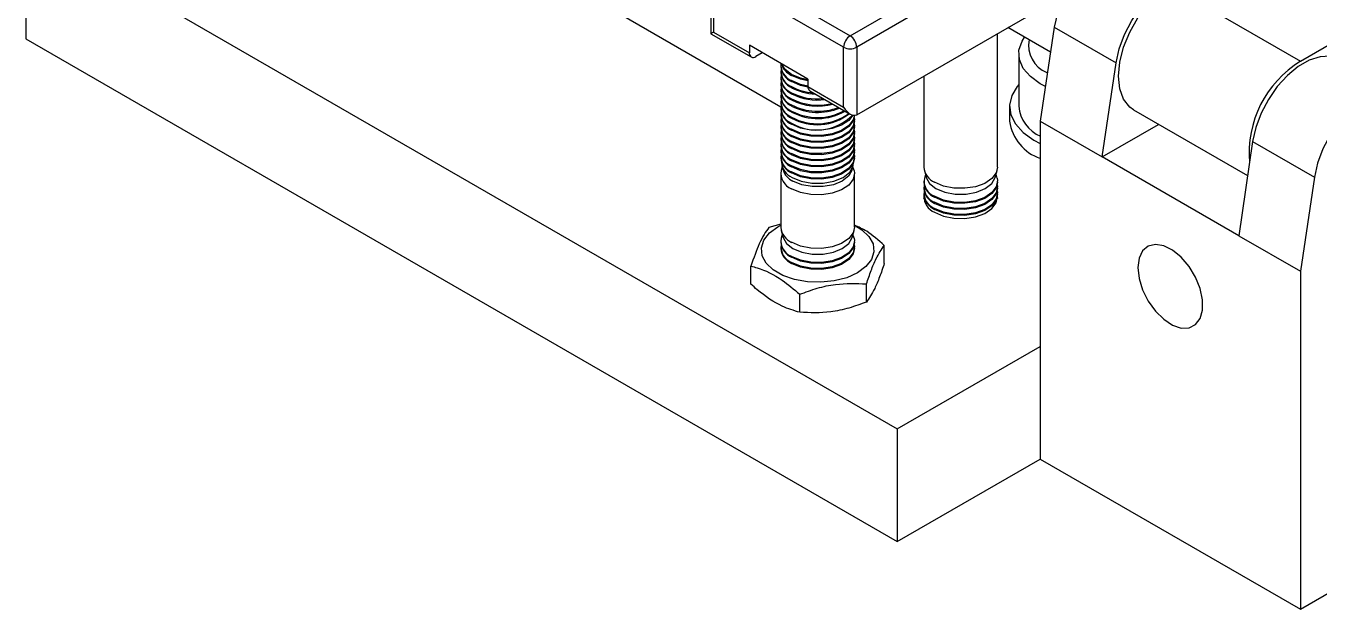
# Model space of a CAD drawing. Header units: millimetres. Extents: x 18 to 612, y 28 to 448.
# Drawn here: x 125.4 to 266.1, y 128.2 to 191.6 of the extents above; entities that cross this region are included whole.
import ezdxf

# ---------------------------------------------------------------- set-up
doc = ezdxf.new("R2010")
doc.units = ezdxf.units.MM
doc.layers.add('粗实线', color=3, linetype='Continuous', lineweight=50)

msp = doc.modelspace()

# ---------------------------------------------------------------- linework, layer by layer
at = {"layer": '粗实线', "color": 7, "linetype": 'Continuous', "lineweight": 25}
for p, q in [((215.07, 190.54), (249.01, 210.14)), ((249.72, 208.91), (215.78, 189.32)), ((125.44, 202.48), (220.19, 147.78)), ((125.44, 202.48), (125.44, 190.23)), ((200.93, 198.71), (215.07, 190.54)), ((182.72, 197.17), (207.54, 182.84)), ((199.93, 197.89), (199.93, 190.78)), ((214.36, 189.32), (200.22, 197.48)), ((200.22, 197.48), (200.22, 190.95)), ((249.89, 195.95), (264.04, 187.79)), ((215.78, 181.97), (237.87, 194.73)), ((264.04, 187.79), (276.06, 194.73)), ((236.86, 188.78), (232.21, 191.46)), ((237.26, 191.49), (235.75, 181.25)), ((237.26, 191.49), (243.98, 187.61)), ((125.44, 190.23), (220.19, 135.53)), ((199.93, 190.78), (204.32, 188.25)), ((200.22, 190.95), (204.11, 188.7)), ((231.09, 176.25), (231.09, 190.81)), ((210.47, 185.85), (204.11, 189.52)), ((204.11, 189.52), (204.11, 188.7)), ((205.52, 188.7), (204.82, 188.3)), ((214.36, 182.79), (214.36, 189.32)), ((215.78, 189.32), (215.78, 181.97)), ((233.41, 188.6), (233.41, 182.88)), ((207.53, 187.32), (207.53, 187.21)), ((242.47, 177.38), (243.98, 187.61)), ((207.53, 186.65), (207.53, 186.54)), ((207.53, 185.99), (207.53, 185.88)), ((210.47, 185.85), (210.47, 185.03)), ((223.09, 186.19), (223.09, 176.25)), ((207.53, 185.33), (207.53, 185.22)), ((207.53, 184.66), (207.53, 184.55)), ((210.47, 185.03), (214.36, 182.79)), ((210.68, 184.57), (215.07, 182.04)), ((207.53, 184), (207.53, 183.89)), ((207.53, 183.34), (207.53, 183.23)), ((232.41, 182.88), (232.41, 181.25)), ((207.53, 182.68), (207.53, 182.57)), ((207.53, 182.01), (207.53, 181.9)), ((215.53, 181.9), (215.53, 181.9)), ((245.89, 182.49), (258.28, 175.34)), ((207.53, 181.35), (207.53, 181.24)), ((207.53, 180.69), (207.53, 180.58)), ((207.53, 180.02), (207.53, 179.91)), ((215.53, 181.24), (215.53, 181.35)), ((215.53, 180.58), (215.53, 180.69)), ((215.53, 179.91), (215.53, 180.02)), ((235.75, 181.25), (235.75, 156.76)), ((235.75, 181.25), (242.47, 177.38)), ((242.47, 177.38), (248.61, 180.92)), ((207.53, 179.36), (207.53, 179.25)), ((207.53, 178.7), (207.53, 178.59)), ((215.53, 179.25), (215.53, 179.36)), ((215.53, 178.59), (215.53, 178.7)), ((235.04, 179.21), (235.75, 178.84)), ((258.83, 179.04), (257.32, 168.8)), ((258.83, 179.04), (265.55, 175.16)), ((207.53, 178.04), (207.53, 177.93)), ((207.53, 177.37), (207.53, 177.26)), ((215.53, 177.93), (215.53, 178.04)), ((215.53, 177.26), (215.53, 177.37)), ((257.32, 168.8), (242.47, 177.38)), ((207.69, 176.3), (207.58, 175.89)), ((207.66, 176.4), (207.78, 175.97)), ((215.28, 175.97), (215.4, 176.4)), ((215.49, 175.89), (215.38, 176.3)), ((223.14, 175.9), (223.34, 175.15)), ((230.84, 175.15), (231.04, 175.9)), ((207.53, 175.54), (207.53, 169.72)), ((215.53, 169.72), (215.53, 175.54)), ((223.09, 174.72), (223.09, 174.62)), ((223.25, 175.49), (223.14, 175.07)), ((231.04, 175.07), (230.93, 175.49)), ((231.09, 174.62), (231.09, 174.72)), ((265.55, 175.16), (264.04, 164.93)), ((223.09, 174.07), (223.09, 173.96)), ((223.09, 173.41), (223.09, 173.29)), ((231.06, 173.02), (231.08, 172.86)), ((231.09, 173.96), (231.09, 174.07)), ((231.09, 173.29), (231.09, 173.41)), ((207.53, 170.07), (206.23, 169.68)), ((207.2, 169.77), (207.53, 169.95)), ((207.58, 169.37), (207.78, 168.62)), ((207.69, 168.95), (207.58, 168.54)), ((215.28, 168.62), (215.49, 169.37)), ((215.49, 168.54), (215.38, 168.95)), ((257.32, 168.8), (264.04, 164.93)), ((207.53, 168.19), (207.53, 168.09)), ((207.53, 167.54), (207.53, 167.43)), ((215.53, 168.09), (215.53, 168.19)), ((215.53, 167.43), (215.53, 167.54)), ((218.78, 165.78), (218.78, 167.74)), ((204.28, 163.53), (204.28, 165.5)), ((264.04, 164.93), (264.04, 128.18)), ((216.84, 161.59), (216.84, 163.56)), ((209.59, 160.47), (209.59, 162.43)), ((220.19, 147.78), (235.75, 156.76)), ((235.75, 156.76), (235.75, 144.51)), ((220.19, 147.78), (220.19, 135.53)), ((220.19, 135.53), (235.75, 144.51)), ((235.75, 144.51), (264.04, 128.18)), ((264.04, 128.18), (285.25, 140.43))]:
    msp.add_line(p, q, dxfattribs=at)
at = {"layer": '粗实线', "color": 7, "linetype": 'Continuous', "lineweight": 25, "flags": 128}
for points in [[(246.82, 200.43), (246.66, 200.51), (245.7, 200.79), (244.6, 200.73), (243.42, 200.34), (242.22, 199.65), (241.04, 198.68), (239.95, 197.47), (238.98, 196.08), (238.19, 194.57), (237.61, 193.02), (237.26, 191.49)], [(243.98, 187.61), (244.32, 189.14), (244.91, 190.7), (245.7, 192.2), (246.66, 193.59), (247.76, 194.8), (248.94, 195.77), (250.14, 196.47), (251.32, 196.85), (251.51, 196.88)], [(245.89, 182.49), (245.47, 182.79), (244.8, 183.64), (244.38, 184.78), (244.24, 186.15), (244.38, 187.69), (244.8, 189.31), (245.47, 190.94), (246.37, 192.49), (247.44, 193.89), (248.63, 195.06), (249.89, 195.95)], [(236.31, 185.04), (235.75, 185.33), (234.67, 186.11), (233.9, 187.01), (233.48, 187.98), (233.43, 188.97), (233.76, 189.96), (234.04, 190.4)], [(208.7, 186.35), (208, 186.9), (207.62, 187.49)], [(268.39, 187.98), (268.23, 188.06), (267.26, 188.34), (266.17, 188.28), (264.99, 187.89), (263.79, 187.2), (262.61, 186.23), (261.51, 185.02), (260.55, 183.63), (259.75, 182.12), (259.17, 180.57), (258.83, 179.04)], [(210.47, 185.75), (209.66, 185.94), (208.7, 186.35)], [(210.47, 185.64), (209.66, 185.83), (208.7, 186.24)], [(210.47, 185.09), (209.66, 185.27), (208.7, 185.68)], [(210.47, 184.98), (209.66, 185.16), (208.7, 185.57)], [(233.41, 185.26), (233.23, 185.05), (232.64, 184.06), (232.41, 183.02), (232.55, 181.97), (233.05, 180.96), (233.89, 180.02), (235.04, 179.21)], [(276.67, 181.58), (276.32, 182.71), (275.74, 183.6), (274.95, 184.19), (273.98, 184.46), (272.89, 184.4), (271.71, 184.02), (270.5, 183.32), (269.33, 182.35), (268.23, 181.14), (267.26, 179.75), (266.47, 178.25), (265.89, 176.69), (265.55, 175.16)], [(215.37, 181.92), (214.92, 181.34), (214.14, 180.82), (213.13, 180.45), (211.98, 180.27), (210.79, 180.3), (209.66, 180.52), (208.7, 180.93)], [(215.53, 181.9), (215.4, 181.42), (214.92, 180.78), (214.14, 180.26), (213.13, 179.9), (211.98, 179.72), (210.79, 179.74), (209.66, 179.97), (208.7, 180.38)], [(215.53, 181.9), (215.4, 181.3), (214.92, 180.67), (214.14, 180.15), (213.13, 179.79), (211.98, 179.61), (210.79, 179.63), (209.66, 179.86), (208.7, 180.27)], [(215.5, 181.63), (215.53, 181.44), (215.4, 180.75), (214.92, 180.12), (214.14, 179.6), (213.13, 179.23), (211.98, 179.06), (210.79, 179.08), (209.66, 179.31), (208.7, 179.72)], [(215.53, 181.24), (215.4, 180.64), (214.92, 180.01), (214.14, 179.49), (213.13, 179.12), (211.98, 178.95), (210.79, 178.97), (209.66, 179.2), (208.7, 179.61)], [(215.5, 180.96), (215.53, 180.77), (215.4, 180.09), (214.92, 179.46), (214.14, 178.94), (213.13, 178.57), (211.98, 178.39), (210.79, 178.42), (209.66, 178.65), (208.7, 179.05)], [(215.53, 180.58), (215.4, 179.98), (214.92, 179.35), (214.14, 178.83), (213.13, 178.46), (211.98, 178.28), (210.79, 178.31), (209.66, 178.54), (208.7, 178.94)], [(215.5, 180.3), (215.53, 180.11), (215.4, 179.43), (214.92, 178.8), (214.14, 178.27), (213.13, 177.91), (211.98, 177.73), (210.79, 177.76), (209.66, 177.98), (208.7, 178.39)], [(215.53, 179.91), (215.4, 179.32), (214.92, 178.69), (214.14, 178.16), (213.13, 177.8), (211.98, 177.62), (210.79, 177.65), (209.66, 177.87), (208.7, 178.28)], [(215.5, 179.64), (215.53, 179.45), (215.4, 178.76), (214.92, 178.13), (214.14, 177.61), (213.13, 177.25), (211.98, 177.07), (210.79, 177.09), (209.66, 177.32), (208.7, 177.73)], [(215.53, 179.25), (215.4, 178.65), (214.92, 178.02), (214.14, 177.5), (213.13, 177.13), (211.98, 176.96), (210.79, 176.98), (209.66, 177.21), (208.7, 177.62)], [(215.5, 178.97), (215.53, 178.79), (215.4, 178.1), (214.92, 177.47), (214.14, 176.95), (213.13, 176.58), (211.98, 176.4), (210.79, 176.43), (209.66, 176.66), (208.7, 177.07)], [(215.53, 178.59), (215.4, 177.99), (214.92, 177.36), (214.14, 176.84), (213.13, 176.47), (211.98, 176.29), (210.79, 176.32), (209.66, 176.55), (208.7, 176.96)], [(215.5, 178.31), (215.53, 178.12), (215.4, 177.44), (214.92, 176.81), (214.14, 176.29), (213.13, 175.92), (211.98, 175.74), (210.79, 175.77), (209.66, 175.99), (208.7, 176.4)], [(215.53, 177.93), (215.4, 177.33), (214.92, 176.7), (214.14, 176.18), (213.13, 175.81), (211.98, 175.63), (210.79, 175.66), (209.66, 175.88), (208.7, 176.29)], [(215.5, 177.65), (215.53, 177.46), (215.4, 176.78), (214.92, 176.14), (214.14, 175.62), (213.13, 175.26), (211.98, 175.08), (210.79, 175.1), (209.66, 175.33), (208.7, 175.74)], [(215.53, 177.26), (215.4, 176.66), (214.92, 176.03), (214.14, 175.51), (213.13, 175.15), (211.98, 174.97), (210.79, 174.99), (209.66, 175.22), (208.7, 175.63)], [(215.49, 175.89), (215.53, 175.62), (215.4, 174.94), (214.92, 174.31), (214.14, 173.79), (213.13, 173.42), (211.98, 173.24), (210.79, 173.27), (209.66, 173.5), (208.7, 173.9)], [(208.76, 175.15), (209.76, 174.74), (210.92, 174.52), (212.15, 174.52), (213.31, 174.74), (214.3, 175.15), (215.02, 175.72), (215.4, 176.4), (215.45, 176.79)], [(215.28, 175.97), (215.28, 175.96), (214.92, 175.31), (214.22, 174.75), (213.26, 174.35), (212.13, 174.14), (210.94, 174.14), (209.81, 174.35), (208.85, 174.75)], [(231.09, 176.25), (230.95, 175.65), (230.48, 175.02), (229.7, 174.5), (228.69, 174.13), (227.54, 173.96), (226.35, 173.98), (225.22, 174.21), (224.26, 174.62)], [(223.34, 175.15), (223.34, 175.14), (223.71, 174.49), (224.4, 173.94), (225.37, 173.53), (226.5, 173.32), (227.68, 173.32), (228.81, 173.53), (229.77, 173.94), (230.47, 174.49), (230.84, 175.14), (230.84, 175.15)], [(231.04, 175.07), (231.09, 174.81), (230.95, 174.12), (230.48, 173.49), (229.7, 172.97), (228.69, 172.6), (227.54, 172.42), (226.35, 172.45), (225.22, 172.68), (224.26, 173.09)], [(231.09, 174.62), (230.95, 174.02), (230.48, 173.39), (229.7, 172.87), (228.69, 172.5), (227.54, 172.33), (226.35, 172.35), (225.22, 172.58), (224.26, 172.99)], [(223.09, 172.86), (223.11, 173), (223.12, 173.02)], [(231.06, 174.34), (231.09, 174.15), (230.95, 173.47), (230.48, 172.84), (229.7, 172.32), (228.69, 171.95), (227.54, 171.77), (226.35, 171.8), (225.22, 172.03), (224.26, 172.44)], [(231.09, 173.96), (230.95, 173.36), (230.48, 172.73), (229.7, 172.21), (228.69, 171.84), (227.54, 171.66), (226.35, 171.69), (225.22, 171.92), (224.26, 172.32)], [(231.06, 173.68), (231.09, 173.49), (230.95, 172.81), (230.48, 172.18), (229.7, 171.65), (228.69, 171.29), (227.54, 171.11), (226.35, 171.14), (225.22, 171.36), (224.26, 171.77)], [(231.09, 173.29), (230.95, 172.7), (230.48, 172.07), (229.7, 171.54), (228.69, 171.18), (227.54, 171), (226.35, 171.03), (225.22, 171.25), (224.26, 171.66)], [(224.26, 171.35), (225.22, 170.94), (226.35, 170.72), (227.54, 170.69), (228.69, 170.87), (229.7, 171.23), (230.48, 171.76), (230.95, 172.39), (231.09, 173.07), (231.08, 173.14)], [(215.53, 169.95), (216.35, 169.45), (217.12, 168.72), (217.56, 167.91), (217.65, 167.06), (217.38, 166.22), (216.77, 165.44), (215.86, 164.77), (214.7, 164.24), (213.35, 163.89), (211.9, 163.74), (210.43, 163.79), (209.02, 164.05), (207.76, 164.49), (206.71, 165.09), (205.95, 165.82), (205.51, 166.63), (205.42, 167.48), (205.69, 168.32), (206.29, 169.1), (207.2, 169.77), (207.2, 169.77)], [(215.53, 169.72), (215.4, 169.12), (214.92, 168.49), (214.14, 167.97), (213.13, 167.6), (211.98, 167.43), (210.79, 167.45), (209.66, 167.68), (208.7, 168.09)], [(207.78, 168.62), (207.78, 168.61), (208.15, 167.96), (208.85, 167.4), (209.81, 167), (210.94, 166.79), (212.13, 166.79), (213.26, 167), (214.22, 167.4), (214.92, 167.96), (215.28, 168.61), (215.28, 168.62)], [(215.49, 168.54), (215.53, 168.28), (215.4, 167.59), (214.92, 166.96), (214.14, 166.44), (213.13, 166.07), (211.98, 165.89), (210.79, 165.92), (209.66, 166.15), (208.7, 166.56)], [(215.53, 168.09), (215.4, 167.49), (214.92, 166.86), (214.14, 166.34), (213.13, 165.97), (211.98, 165.79), (210.79, 165.82), (209.66, 166.05), (208.7, 166.46)], [(215.5, 167.81), (215.53, 167.62), (215.4, 166.94), (214.92, 166.31), (214.14, 165.79), (213.13, 165.42), (211.98, 165.24), (210.79, 165.27), (209.66, 165.5), (208.7, 165.9)], [(215.53, 167.43), (215.4, 166.83), (214.92, 166.2), (214.14, 165.68), (213.13, 165.31), (211.98, 165.13), (210.79, 165.16), (209.66, 165.39), (208.7, 165.79)], [(246.36, 165.33), (246.49, 164.16), (246.87, 162.91), (247.48, 161.7), (248.27, 160.61), (249.17, 159.71), (250.13, 159.08), (251.08, 158.76), (251.93, 158.78), (252.64, 159.13), (253.14, 159.79), (253.4, 160.71), (253.4, 161.83), (253.14, 163.05), (252.64, 164.29), (251.93, 165.45), (251.08, 166.46), (250.13, 167.23), (249.17, 167.7), (248.27, 167.86), (247.48, 167.67), (246.87, 167.16), (246.49, 166.36), (246.36, 165.33)]]:
    msp.add_lwpolyline(points, dxfattribs=at)
at = {"layer": '粗实线', "color": 7, "linetype": 'Continuous', "lineweight": 25}
for centre, radius, start, end in [((215.9, 189.25), 1.54, 122.6058, 177.3942), ((214.24, 189.25), 1.54, 2.6058, 57.3942), ((237.63, 189.51), 3.17, 168.7257, 248.3381), ((204.54, 188.63), 0.437, 170.785, 309.2042), ((215.07, 190.68), 1.54, 242.6092, 297.3908), ((209.49, 187.37), 1.96, 184.8248, 246.4955), ((209.43, 187.42), 1.89, 176.6502, 247.2386), ((209.59, 188.15), 2.1, 197.3794, 245.1819), ((270.23, 177.77), 11.78, 121.7071, 184.9247), ((209.49, 186.71), 1.96, 184.8248, 246.4955), ((209.49, 186.04), 1.96, 184.8248, 246.4955), ((209.34, 186.7), 1.79, 172.515, 249.3004), ((209.34, 186.03), 1.79, 172.515, 249.3004), ((209.49, 185.38), 1.96, 184.8248, 246.4955), ((209.49, 184.72), 1.96, 184.8248, 246.4955), ((209.34, 185.37), 1.79, 172.515, 249.3004), ((209.34, 184.71), 1.79, 172.515, 249.3004), ((209.34, 184.04), 1.79, 172.515, 249.3004), ((211.39, 190.06), 5.71, 241.9778, 266.5746), ((211.41, 190.01), 5.78, 242.068, 268.4852), ((211.52, 189.82), 6.14, 242.7532, 276.1218), ((211.53, 189.73), 6.17, 242.7879, 277.5323), ((211.05, 185.01), 0.575, 178.434, 230.2522), ((209.49, 184.06), 1.96, 184.8248, 246.4955), ((209.49, 183.39), 1.96, 184.8248, 246.4955), ((209.34, 183.38), 1.79, 172.515, 249.3004), ((209.34, 182.72), 1.79, 172.515, 249.3004), ((211.55, 189.25), 6.24, 242.8719, 284.0522), ((211.55, 189.13), 6.23, 242.8113, 285.3431), ((211.55, 188.54), 6.2, 242.6699, 291.3663), ((211.55, 188.41), 6.19, 242.6279, 292.5473), ((237.33, 183.22), 3.93, 184.9339, 246.3865), ((209.49, 182.73), 1.96, 184.8248, 246.4955), ((209.49, 182.07), 1.96, 184.8248, 246.4955), ((209.34, 182.06), 1.79, 172.515, 249.3004), ((209.34, 181.39), 1.79, 172.515, 249.3004), ((211.53, 187.64), 5.98, 241.8137, 298.9791), ((211.53, 187.5), 5.95, 241.6965, 300.2168), ((211.5, 186.74), 5.76, 240.9991, 306.5957), ((211.49, 186.59), 5.71, 240.8344, 307.9261), ((211.44, 185.74), 5.44, 239.7754, 315.5161), ((209.49, 181.4), 1.96, 184.8248, 246.4955), ((209.49, 180.74), 1.96, 184.8248, 246.4955), ((209.34, 180.73), 1.79, 172.515, 249.3004), ((209.34, 180.07), 1.79, 172.515, 249.3004), ((237.43, 182), 5.08, 188.495, 250.7072), ((209.49, 180.08), 1.96, 184.8248, 246.4955), ((209.49, 179.42), 1.96, 184.8248, 246.4955), ((209.34, 179.4), 1.79, 172.515, 249.3004), ((209.34, 178.74), 1.79, 172.515, 249.3004), ((209.49, 178.75), 1.96, 184.8248, 246.4955), ((209.49, 178.09), 1.96, 184.8248, 246.4955), ((209.49, 177.43), 1.96, 184.8248, 246.4955), ((209.34, 178.08), 1.79, 172.515, 249.3004), ((209.34, 177.42), 1.79, 172.515, 249.3004), ((209.32, 175.57), 1.77, 169.4866, 249.5406), ((209.5, 176.89), 1.89, 183.0391, 246.9543), ((209.67, 176.55), 1.98, 197.2249, 245.4018), ((225.04, 176.42), 1.96, 184.8248, 246.4955), ((225.04, 174.79), 1.96, 184.8248, 246.4955), ((224.88, 174.75), 1.77, 169.4866, 249.5406), ((225.04, 174.12), 1.96, 184.8248, 246.4955), ((225.04, 173.46), 1.96, 184.8248, 246.4955), ((224.89, 174.11), 1.79, 172.515, 249.3004), ((224.89, 173.45), 1.79, 172.515, 249.3004), ((225, 173.11), 1.91, 179.033, 247.0323), ((209.49, 169.88), 1.96, 184.8248, 246.4955), ((209.49, 168.25), 1.96, 184.8248, 246.4955), ((209.49, 167.59), 1.96, 184.8248, 246.4955), ((209.32, 168.22), 1.77, 169.4866, 249.5406), ((209.34, 167.58), 1.79, 172.515, 249.3004)]:
    msp.add_arc(centre, radius, start, end, dxfattribs=at)
for centre, major_axis, ratio, start_param in [((200.93, 191.36), (1, 0.58), 0.00007, 2.356154), ((215.07, 183.19), (-0.71, 1.22), 0.577335, 1.570756)]:
    msp.add_ellipse(centre, major_axis=major_axis, ratio=ratio, start_param=start_param, end_param=3.141552, dxfattribs=at)
for points, knots in [([(206.23, 169.68), (206.06, 169.46), (205.72, 169), (205.06, 167.72), (204.58, 166.36), (204.28, 165.5)], [0, 0, 0, 0, 0.264863, 0.535469, 1, 1, 1, 1]), ([(218.78, 167.74), (218.15, 168.31), (217.08, 169.27), (215.98, 169.75), (215.53, 169.94)], [0, 0, 0, 0, 0.594072, 1, 1, 1, 1]), ([(216.84, 163.56), (217.01, 164.05), (217.35, 165.06), (218.01, 166.64), (218.48, 167.31), (218.78, 167.74)], [0, 0, 0, 0, 0.264863, 0.535468, 1, 1, 1, 1]), ([(204.28, 165.5), (204.51, 165.44), (205.61, 165.15), (207.44, 164.28), (208.96, 162.98), (209.59, 162.43)], [0, 0, 0, 0, 0.132101, 0.636287, 1, 1, 1, 1]), ([(218.78, 165.78), (218.61, 165.28), (218.27, 164.27), (217.61, 162.69), (217.14, 162.02), (216.84, 161.59)], [0, 0, 0, 0, 0.264863, 0.535468, 1, 1, 1, 1]), ([(209.59, 160.47), (208.96, 160.66), (207.44, 161.1), (205.61, 162.35), (204.51, 163.33), (204.28, 163.53)], [0, 0, 0, 0, 0.3637133, 0.8678987, 1, 1, 1, 1]), ([(209.59, 162.43), (210.22, 162.67), (211.49, 163.14), (213.96, 163.67), (215.72, 163.6), (216.84, 163.56)], [0, 0, 0, 0, 0.264863, 0.535468, 1, 1, 1, 1]), ([(216.84, 161.59), (216.21, 161.36), (214.94, 160.89), (212.47, 160.35), (210.71, 160.42), (209.59, 160.47)], [0, 0, 0, 0, 0.264863, 0.535468, 1, 1, 1, 1])]:
    msp.add_open_spline(points, degree=3, knots=knots, dxfattribs=at)

doc.saveas('drawing.dxf')
